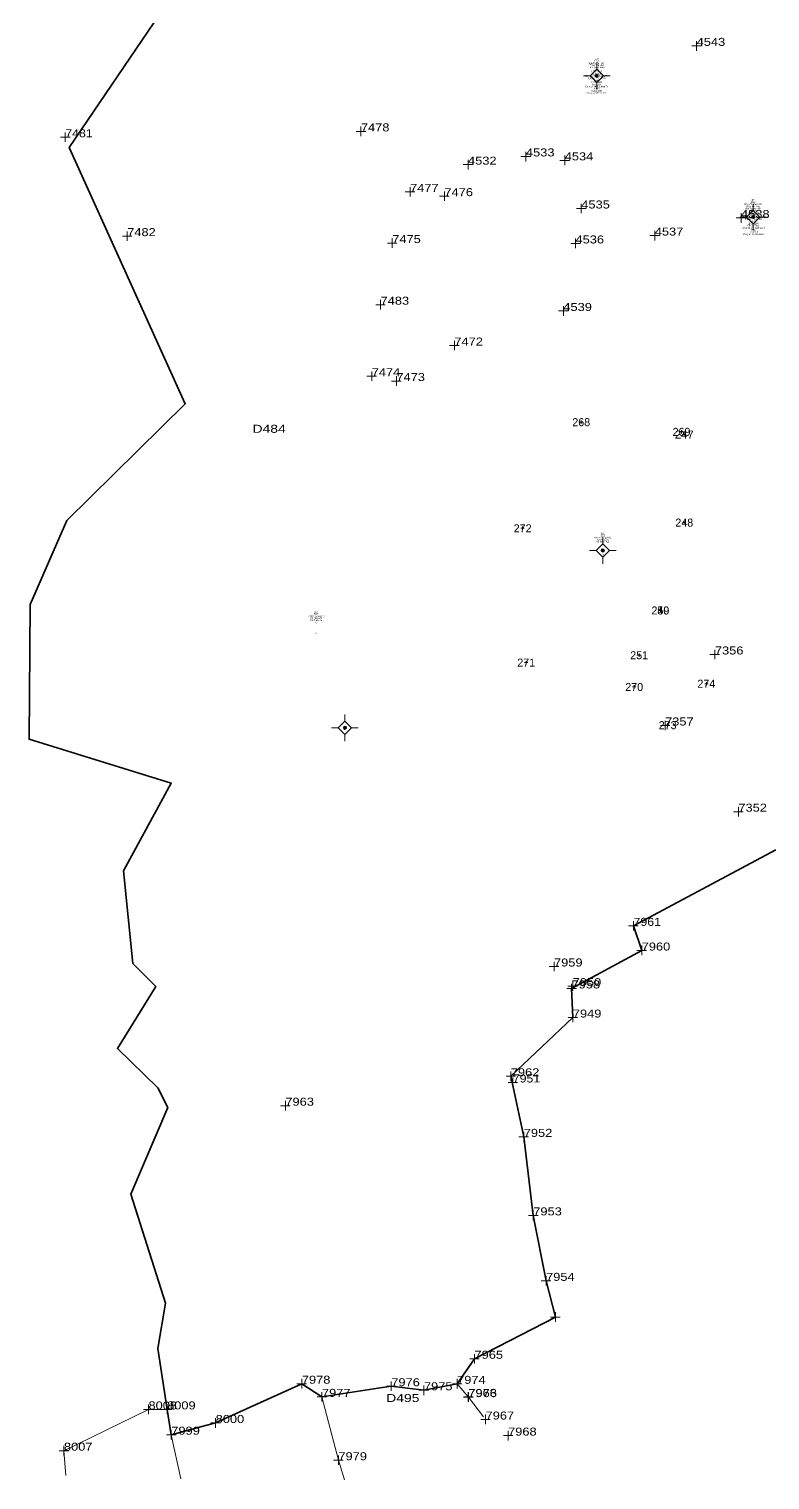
# Model space of a CAD drawing. Header units: metres. Extents: x 548949 to 550221, y 1836732 to 1838051.
# Drawn here: x 549048.8 to 549187.7, y 1836904.4 to 1837176.4 of the extents above; entities that cross this region are included whole.
import ezdxf
from ezdxf.enums import TextEntityAlignment as Align

# ---------------------------------------------------------------- set-up
doc = ezdxf.new("R2010")
doc.units = ezdxf.units.M
doc.header["$LTSCALE"] = 0.12
for name, color, linetype, lineweight in [('11', 7, 'Continuous', 13), ('4', 7, 'Continuous', 13), ('41', 7, 'Continuous', 13), ('52', 7, 'Continuous', 35)]:
    doc.layers.add(name, color=color, linetype=linetype, lineweight=lineweight)
doc.layers.add('15', color=7, linetype='Continuous')
doc.layers.add('5', color=7, linetype='Continuous')

msp = doc.modelspace()

# ---------------------------------------------------------------- hatches: boundary and pattern name
at = {"layer": '11'}
for points in [[(549155.4995, 1837167.58, 1), (549154.8995, 1837167.58, 1)], [(549184.8395, 1837141.12, 1), (549184.2395, 1837141.12, 1)], [(549156.6295, 1837078.63, 1), (549156.0295, 1837078.63, 1)], [(549108.2895, 1837045.39, 1), (549107.6895, 1837045.39, 1)]]:
    msp.add_hatch(color=256, dxfattribs=at).paths.add_polyline_path(points)

# ---------------------------------------------------------------- linework, layer by layer
for p, q in [((549153.95, 1837167.58), (549152.7, 1837167.58)), ((549155.2, 1837170.08), (549155.2, 1837168.83)), ((549157.7, 1837167.58), (549156.45, 1837167.58)), ((549155.2, 1837166.33), (549155.2, 1837165.08)), ((549184.54, 1837143.62), (549184.54, 1837142.37)), ((549183.29, 1837141.12), (549182.04, 1837141.12)), ((549187.04, 1837141.12), (549185.79, 1837141.12)), ((549184.54, 1837139.87), (549184.54, 1837138.62)), ((549156.33, 1837081.13), (549156.33, 1837079.88)), ((549155.08, 1837078.63), (549153.83, 1837078.63)), ((549158.83, 1837078.63), (549157.58, 1837078.63)), ((549156.33, 1837077.38), (549156.33, 1837076.13)), ((549107.99, 1837047.89), (549107.99, 1837046.64)), ((549106.74, 1837045.39), (549105.49, 1837045.39)), ((549110.49, 1837045.39), (549109.24, 1837045.39)), ((549107.99, 1837044.14), (549107.99, 1837042.89))]:
    msp.add_line(p, q, dxfattribs=at)
for points in [[(549155.2, 1837168.83), (549153.95, 1837167.58), (549155.2, 1837166.33), (549156.45, 1837167.58)], [(549184.54, 1837142.37), (549183.29, 1837141.12), (549184.54, 1837139.87), (549185.79, 1837141.12)], [(549156.33, 1837079.88), (549155.08, 1837078.63), (549156.33, 1837077.38), (549157.58, 1837078.63)], [(549107.99, 1837046.64), (549106.74, 1837045.39), (549107.99, 1837044.14), (549109.24, 1837045.39)]]:
    msp.add_lwpolyline(points, close=True, dxfattribs=at)
for centre in [(549155.1995, 1837167.58), (549184.5395, 1837141.12), (549156.3295, 1837078.63), (549107.9895, 1837045.39)]:
    msp.add_circle(centre, 0.3, dxfattribs=at)
at = {"layer": '4'}
for p, q in [((549174.83, 1837173.2), (549173.05, 1837173.2)), ((549173.94, 1837172.28), (549173.94, 1837174.09)), ((549055.56, 1837155.19), (549055.56, 1837156.97)), ((549111.9, 1837157.17), (549110.09, 1837157.17)), ((549110.98, 1837156.28), (549110.98, 1837158.06)), ((549056.45, 1837156.08), (549054.67, 1837156.08)), ((549131.07, 1837150.02), (549131.07, 1837151.83)), ((549142.82, 1837152.48), (549141, 1837152.48)), ((549141.93, 1837151.56), (549141.93, 1837153.37)), ((549150.09, 1837151.74), (549148.31, 1837151.74)), ((549149.2, 1837150.85), (549149.2, 1837152.63)), ((549131.96, 1837150.94), (549130.18, 1837150.94)), ((549121.09, 1837145.83), (549119.31, 1837145.83)), ((549120.2, 1837144.94), (549120.2, 1837146.72)), ((549126.64, 1837144.14), (549126.64, 1837145.92)), ((549127.53, 1837145.03), (549125.75, 1837145.03)), ((549152.31, 1837141.83), (549152.31, 1837143.61)), ((549153.2, 1837142.72), (549151.42, 1837142.72)), ((549183.15, 1837140.94), (549181.37, 1837140.94)), ((549182.26, 1837140.05), (549182.26, 1837141.86)), ((549067.16, 1837136.64), (549067.16, 1837138.43)), ((549166.98, 1837137.64), (549165.16, 1837137.64)), ((549166.09, 1837136.75), (549166.09, 1837138.53)), ((549068.05, 1837137.54), (549066.27, 1837137.54)), ((549117.75, 1837136.24), (549115.94, 1837136.24)), ((549116.86, 1837135.32), (549116.86, 1837137.13)), ((549152.11, 1837136.17), (549150.33, 1837136.17)), ((549151.22, 1837135.28), (549151.22, 1837137.1)), ((549115.56, 1837124.69), (549113.78, 1837124.69)), ((549114.67, 1837123.8), (549114.67, 1837125.62)), ((549148.94, 1837122.62), (549148.94, 1837124.4)), ((549149.86, 1837123.51), (549148.05, 1837123.51)), ((549129.4, 1837117.03), (549127.61, 1837117.03)), ((549128.51, 1837116.14), (549128.51, 1837117.92)), ((549113.9, 1837111.29), (549112.12, 1837111.29)), ((549113.01, 1837110.4), (549113.01, 1837112.18)), ((549118.53, 1837110.38), (549116.75, 1837110.38)), ((549117.64, 1837109.46), (549117.64, 1837111.27)), ((549152.6, 1837102.67), (549151.98, 1837102.67)), ((549152.29, 1837102.35), (549152.29, 1837102.98)), ((549171.43, 1837100.86), (549170.8, 1837100.86)), ((549171.11, 1837100.55), (549171.11, 1837101.17)), ((549171.93, 1837100.35), (549171.31, 1837100.35)), ((549171.62, 1837100.04), (549171.62, 1837100.66)), ((549171.92, 1837083.85), (549171.3, 1837083.85)), ((549171.61, 1837083.54), (549171.61, 1837084.16)), ((549141.62, 1837082.78), (549141, 1837082.78)), ((549141.31, 1837082.47), (549141.31, 1837083.09)), ((549167.45, 1837067.38), (549166.82, 1837067.38)), ((549167.45, 1837067.38), (549166.82, 1837067.38)), ((549167.13, 1837067.06), (549167.13, 1837067.69)), ((549167.14, 1837067.06), (549167.14, 1837067.69)), ((549163.46, 1837058.99), (549162.84, 1837058.99)), ((549163.15, 1837058.68), (549163.15, 1837059.31)), ((549178.25, 1837059.13), (549176.44, 1837059.13)), ((549177.36, 1837058.24), (549177.36, 1837060.02)), ((549142.28, 1837057.61), (549141.66, 1837057.61)), ((549141.97, 1837057.3), (549141.97, 1837057.93)), ((549162.22, 1837052.73), (549162.22, 1837053.36)), ((549176.07, 1837053.65), (549175.45, 1837053.65)), ((549175.76, 1837053.34), (549175.76, 1837053.96)), ((549162.53, 1837053.04), (549161.91, 1837053.04)), ((549168.91, 1837045.82), (549167.13, 1837045.82)), ((549168.02, 1837044.93), (549168.02, 1837046.71)), ((549168.8, 1837045.88), (549168.18, 1837045.88)), ((549168.49, 1837045.57), (549168.49, 1837046.19)), ((549182.65, 1837029.67), (549180.87, 1837029.67)), ((549181.76, 1837028.74), (549181.76, 1837030.56)), ((549163, 1837008.27), (549161.18, 1837008.27)), ((549162.11, 1837007.38), (549162.11, 1837009.16)), ((549163.63, 1837002.75), (549163.63, 1837004.56)), ((549164.52, 1837003.64), (549162.7, 1837003.64)), ((549148.12, 1837000.65), (549146.3, 1837000.65)), ((549147.19, 1836999.76), (549147.19, 1837001.54)), ((549151.4, 1836996.54), (549149.59, 1836996.54)), ((549151.62, 1836996.97), (549149.8, 1836996.97)), ((549150.48, 1836995.65), (549150.48, 1836997.43)), ((549150.69, 1836996.08), (549150.69, 1836997.86)), ((549151.61, 1836991.08), (549149.82, 1836991.08)), ((549150.72, 1836990.19), (549150.72, 1836992)), ((549139.98, 1836980.07), (549138.2, 1836980.07)), ((549139.09, 1836979.18), (549139.09, 1836980.96)), ((549139.47, 1836978.02), (549139.47, 1836979.84)), ((549140.36, 1836978.91), (549138.58, 1836978.91)), ((549097.71, 1836974.56), (549095.93, 1836974.56)), ((549096.82, 1836973.67), (549096.82, 1836975.48)), ((549141.52, 1836967.8), (549141.52, 1836969.61)), ((549142.41, 1836968.72), (549140.6, 1836968.72)), ((549144.19, 1836954), (549142.41, 1836954)), ((549143.3, 1836953.11), (549143.3, 1836954.89)), ((549145.7, 1836940.84), (549145.7, 1836942.62)), ((549146.59, 1836941.73), (549144.81, 1836941.73)), ((549148.33, 1836934.94), (549146.55, 1836934.94)), ((549147.44, 1836934.05), (549147.44, 1836935.86)), ((549133.17, 1836927.13), (549131.39, 1836927.13)), ((549132.28, 1836926.24), (549132.28, 1836928.02)), ((549099.91, 1836921.56), (549099.91, 1836923.34)), ((549116.68, 1836921.09), (549116.68, 1836922.87)), ((549129.02, 1836921.54), (549129.02, 1836923.36)), ((549100.8, 1836922.45), (549098.98, 1836922.45)), ((549104.57, 1836919.99), (549102.79, 1836919.99)), ((549103.68, 1836919.1), (549103.68, 1836920.88)), ((549117.57, 1836921.98), (549115.76, 1836921.98)), ((549123.69, 1836921.22), (549121.88, 1836921.22)), ((549122.8, 1836920.33), (549122.8, 1836922.11)), ((549129.91, 1836922.43), (549128.13, 1836922.43)), ((549131.12, 1836919.09), (549131.12, 1836920.87)), ((549131.13, 1836919.05), (549131.13, 1836920.86)), ((549072.04, 1836917.63), (549070.22, 1836917.63)), ((549071.15, 1836916.74), (549071.15, 1836918.56)), ((549075.53, 1836917.64), (549073.75, 1836917.64)), ((549074.64, 1836916.75), (549074.64, 1836918.53)), ((549132.02, 1836919.94), (549130.2, 1836919.94)), ((549132.01, 1836919.98), (549130.23, 1836919.98)), ((549084.68, 1836915.09), (549082.86, 1836915.09)), ((549083.75, 1836914.2), (549083.75, 1836915.98)), ((549135.25, 1836915.74), (549133.44, 1836915.74)), ((549134.36, 1836914.85), (549134.36, 1836916.66)), ((549076.32, 1836912.9), (549074.54, 1836912.9)), ((549075.43, 1836911.98), (549075.43, 1836913.79)), ((549139.5, 1836912.73), (549137.69, 1836912.73)), ((549138.58, 1836911.84), (549138.58, 1836913.62)), ((549056.19, 1836909.9), (549054.41, 1836909.9)), ((549055.3, 1836909.01), (549055.3, 1836910.79)), ((549107.65, 1836908.11), (549105.87, 1836908.11)), ((549106.76, 1836907.22), (549106.76, 1836909))]:
    msp.add_line(p, q, dxfattribs=at)
at = {"layer": '41'}
msp.add_line((549077.24, 1836904.64), (549075.43, 1836912.9), dxfattribs=at)
for points in [[(549107.91, 1836904.41), (549106.76, 1836908.11), (549103.68, 1836919.99)], [(549133.97, 1836916.25), (549131.13, 1836919.94), (549129.02, 1836922.43)], [(549074.64, 1836917.64), (549071.15, 1836917.63), (549055.3, 1836909.9), (549055.68, 1836905.23)]]:
    msp.add_lwpolyline(points, dxfattribs=at)
at = {"layer": '52'}
for points in [[(549074.64, 1836917.64), (549072.91, 1836929.03), (549074.33, 1836937.55), (549067.82, 1836957.95), (549074.75, 1836974.25), (549072.88, 1836977.91), (549065.32, 1836985.31), (549072.51, 1836996.88), (549068.22, 1837001.22), (549066.48, 1837018.58), (549075.41, 1837035), (549048.75, 1837043.23), (549048.98, 1837068.52), (549055.87, 1837084.22), (549078.05, 1837106.12), (549056.29, 1837154.13), (549079.03, 1837187.69)], [(549188.76, 1837022.51), (549162.11, 1837008.27), (549163.63, 1837003.64), (549150.48, 1836996.54), (549150.72, 1836991.08), (549139.09, 1836980.07), (549141.52, 1836968.72), (549143.3, 1836954), (549145.7, 1836941.73), (549147.44, 1836934.94), (549132.28, 1836927.13), (549129.02, 1836922.43)], [(549103.68, 1836919.99), (549099.91, 1836922.45), (549083.75, 1836915.09), (549075.43, 1836912.9), (549074.64, 1836917.64)], [(549129.02, 1836922.43), (549122.8, 1836921.22), (549116.68, 1836921.98), (549103.68, 1836919.99)]]:
    msp.add_lwpolyline(points, dxfattribs=at)

# ---------------------------------------------------------------- texts
at = {"layer": '15'}
for s, p in [('Nguyễn Văn Tâm', (549155.195, 1837169.83)), ('Công an tỉnh Quảng Trị', (549155.205, 1837167.43)), ('Đồi Thanh Niên', (549155.2, 1837169.03)), ('Thôn Tân Hòa', (549155.205, 1837169.43)), ('197122340', (549155.195, 1837168.23)), ('23/4/2007', (549155.205, 1837167.83)), ('Công an tỉnh Quảng Trị', (549155.205, 1837165.43)), ('Nguyễn Thị Thu Hà', (549155.195, 1837167.03)), ('31/12/2007', (549155.195, 1837164.63)), ('197144939', (549155.195, 1837166.23)), ('03/7/2008', (549155.205, 1837165.83)), ('Công an xã Tân Liên', (549155.2, 1837164.23)), ('Nguyễn Văn Vinh', (549184.535, 1837143.37)), ('Thôn Tân Hòa', (549184.545, 1837142.97)), ('Công an tỉnh Quảng Trị', (549184.545, 1837140.97)), ('Phạm Thị Huyền', (549184.54, 1837140.57)), ('Đồi Thanh Niên', (549184.54, 1837142.57)), ('Công an tỉnh Quảng Trị', (549184.545, 1837138.97)), ('Công an xã Tân Liên', (549184.54, 1837137.77)), ('197239664', (549184.535, 1837139.77)), ('17/7/2000', (549184.545, 1837138.17)), ('UBND xã quản lý', (549156.33, 1837080.88)), (' Xã Tân Liên ', (549156.33, 1837080.48)), ('Đồi Trinh Sát', (549156.335, 1837080.08)), ('UBND xã quản lý', (549102.61, 1837066.19)), ('Đồi Trinh Sát', (549102.615, 1837065.39)), (' Xã Tân Liên ', (549102.61, 1837065.79))]:
    msp.add_text(s, height=0.3, dxfattribs=at).set_placement(p, align=Align.CENTER)
for s, width, p in [('LNC', 0.95, (549155.2, 1837170.23)), ('403', 0.95, (549155.2, 1837170.63)), ('1983', 0.95, (549155.205, 1837168.63)), ('106/2', 0.95, (549155.195, 1837165.03)), ('1986', 0.95, (549155.2, 1837166.63)), ('LNC', 0.95, (549184.54, 1837143.77)), ('404', 0.95, (549184.54, 1837144.17)), ('197159552', 0.95, (549184.54, 1837141.77)), ('23/7/2001', 0.95, (549184.535, 1837141.37)), ('1968', 0.95, (549184.545, 1837142.17)), ('1973', 0.95, (549184.545, 1837140.17)), ('05/12/2006', 0.95, (549184.54, 1837139.37)), ('79/2', 0.95, (549184.545, 1837138.57)), ('DCS', 0.95, (549156.33, 1837081.28)), ('428', 0.95, (549156.33, 1837081.68)), ('0', 0.9, (549156.33, 1837079.68)), ('0', 0.9, (549156.33, 1837077.68)), ('DCS', 0.95, (549102.61, 1837066.59)), ('427', 0.95, (549102.61, 1837066.99)), ('0', 0.9, (549102.61, 1837064.99)), ('0', 0.9, (549102.61, 1837062.99))]:
    msp.add_text(s, height=0.3, dxfattribs=dict(at, width=width)).set_placement(p, align=Align.CENTER)
at = {"layer": '5'}
for s, width, p in [('4543', 1.2, (549173.94, 1837173.2)), ('7481', 1.15, (549055.56, 1837156.08)), ('7478', 1.2, (549110.98, 1837157.17)), ('4533', 1.2, (549141.93, 1837152.48)), ('4532', 1.2, (549131.07, 1837150.94)), ('4534', 1.2, (549149.2, 1837151.74)), ('7477', 1.2, (549120.2, 1837145.83)), ('7476', 1.2, (549126.64, 1837145.03)), ('4535', 1.2, (549152.31, 1837142.72)), ('4538', 1.2, (549182.26, 1837140.94)), ('7482', 1.2, (549067.16, 1837137.54)), ('7475', 1.2, (549116.86, 1837136.24)), ('4536', 1.2, (549151.22, 1837136.17)), ('4537', 1.2, (549166.09, 1837137.64)), ('7483', 1.2, (549114.67, 1837124.69)), ('4539', 1.2, (549148.94, 1837123.51)), ('7472', 1.2, (549128.51, 1837117.03)), ('7474', 1.2, (549113.01, 1837111.29)), ('7473', 1.2, (549117.64, 1837110.38)), ('D484 ', 1.3, (549090.66, 1837100.68)), ('7356', 1.2, (549177.36, 1837059.13)), ('7357', 1.2, (549168.02, 1837045.82)), ('7352', 1.2, (549181.76, 1837029.67)), ('7961', 1.15, (549162.11, 1837008.27)), ('7960', 1.2, (549163.63, 1837003.64)), ('7959', 1.2, (549147.19, 1837000.65)), ('7958', 1.2, (549150.48, 1836996.54)), ('7950', 1.2, (549150.69, 1836996.97)), ('7949', 1.2, (549150.72, 1836991.08)), ('7962', 1.2, (549139.09, 1836980.07)), ('7951', 1.15, (549139.47, 1836978.91)), ('7963', 1.2, (549096.82, 1836974.56)), ('7952', 1.2, (549141.52, 1836968.72)), ('7953', 1.2, (549143.3, 1836954)), ('7954', 1.2, (549145.7, 1836941.73)), ('7965', 1.2, (549132.28, 1836927.13)), ('7978', 1.2, (549099.91, 1836922.45)), ('7976', 1.2, (549116.68, 1836921.98)), ('7975', 1.2, (549122.8, 1836921.22)), ('7974', 1.2, (549129.02, 1836922.43)), ('7977', 1.2, (549103.68, 1836919.99)), ('D495 ', 1.3, (549115.72, 1836919.02)), ('7973', 1.2, (549131.12, 1836919.98)), ('7966', 1.2, (549131.13, 1836919.94)), ('8008', 1.2, (549071.15, 1836917.63)), ('8009', 1.2, (549074.64, 1836917.64)), ('8000', 1.2, (549083.75, 1836915.09)), ('7967', 1.2, (549134.36, 1836915.74)), ('7999', 1.2, (549075.43, 1836912.9)), ('7968', 1.2, (549138.58, 1836912.73)), ('8007', 1.2, (549055.3, 1836909.9)), ('7979', 1.2, (549106.76, 1836908.11))]:
    msp.add_text(s, height=1.5, dxfattribs=dict(at, width=width)).set_placement(p)
for s, p in [('268', (549152.295, 1837101.92)), ('269', (549171.105, 1837100.11)), ('272', (549141.31, 1837082.03)), ('248', (549171.615, 1837083.1)), ('249', (549167.135, 1837066.63)), ('250', (549167.135, 1837066.63)), ('251', (549163.155, 1837058.24)), ('271', (549141.975, 1837056.86)), ('270', (549162.225, 1837052.29)), ('274', (549175.755, 1837052.9)), ('273', (549168.49, 1837045.13))]:
    msp.add_text(s, height=1.5, dxfattribs=at).set_placement(p, align=Align.CENTER)
at = {"layer": '5', "width": 1.05}
msp.add_text('247', height=1.5, dxfattribs=at).set_placement((549171.615, 1837099.6), align=Align.CENTER)

doc.saveas('drawing.dxf')
